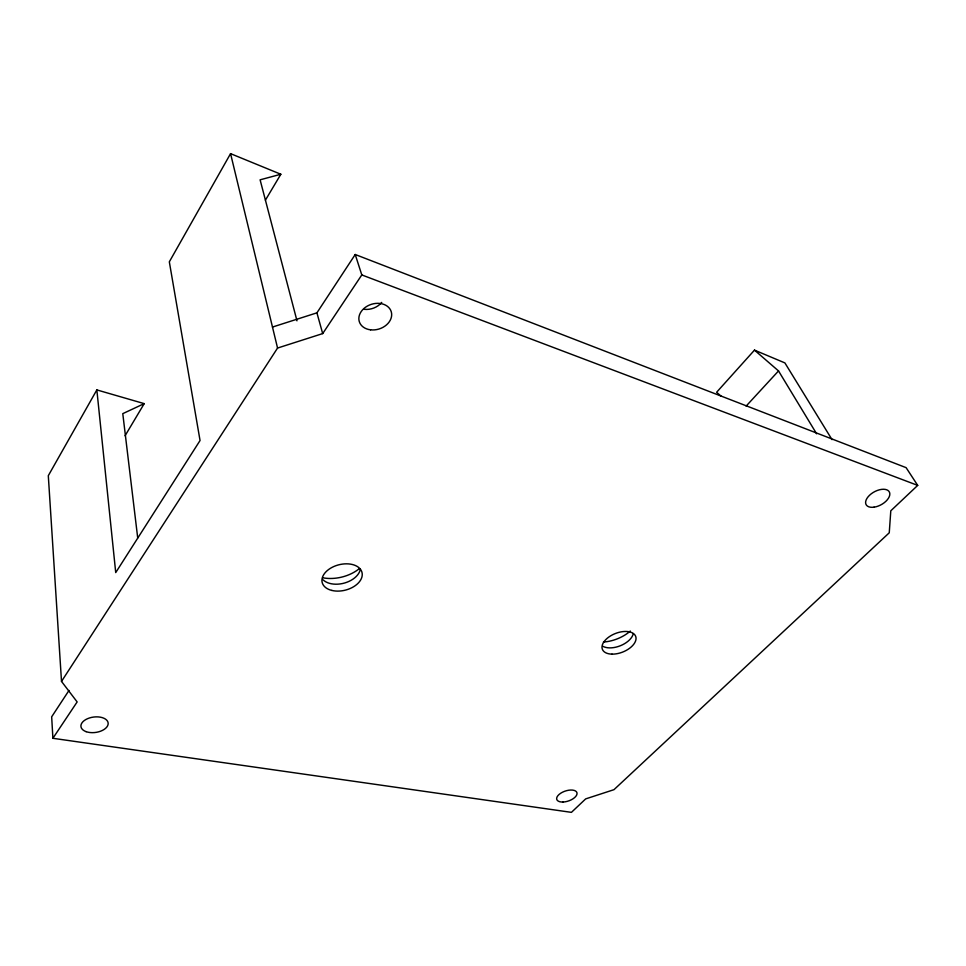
<?xml version="1.0" encoding="UTF-8"?>
<svg xmlns="http://www.w3.org/2000/svg" width="966" height="966" viewBox="0 0 966 966"><rect width="100%" height="100%" fill="white"/><g stroke="black" fill="none" stroke-linecap="round" stroke-linejoin="round"><path stroke-width="1.45" d="M125.073 435.763L144.212 403.631L96.842 389.914L48.3 475.695L61.51 681.416L77.147 701.932L52.901 738.29L571.425 812.358L585.674 798.894L613.978 789.669L889.251 532.797L890.797 510.797L917.7 485.391L906.108 467.653L355.222 254.505L316.92 312.839L272.484 327.051M265.409 200.155L280.84 174.254L230.56 153.642L169.328 261.834L200.047 440.52L115.727 572.584L96.842 389.914M61.51 681.416L277.556 348.05L322.692 333.596L361.803 274.936L355.222 254.505M68.984 690.448L51.669 716.82L52.901 738.29M832.028 439.639L784.899 362.914L754.482 350.127L716.615 392.268L721.071 396.157M746.126 406.094L778.524 370.932L754.482 350.127M144.212 403.631L122.779 413.653L137.715 537.941M280.84 174.254L260.108 179.821L296.985 320.833M361.803 274.936L917.7 485.391M778.524 370.932L816.62 433.806M316.92 312.839L322.692 333.596M230.56 153.642L277.556 348.05M360.366 568.974A20.431 13.101 -14.1 0 1 344.765 582.957A20.431 13.101 -14.1 0 1 323.127 579.854M381.727 302.418A16.47 12.908 -17.5 0 1 364.327 309.325M633.213 633.913A17.799 10.01 -21.4 0 1 620.51 645.686A17.799 10.01 -21.4 0 1 602.869 646.29M359.195 568.745A32.228 20.914 -14 0 1 322.716 577.765M630.327 631.052A28.111 15.999 -21.5 0 1 603.472 642.016M331.833 590.431A20.515 13.077 -14.1 0 0 362.25 574.673A20.515 13.077 -14.1 0 0 332.207 567.296A20.515 13.077 -14.1 0 0 331.833 590.431M370.582 329.829A16.724 12.92 -17.6 0 0 391.23 311.656A16.724 12.92 -17.6 0 0 363.965 308.456A16.724 12.92 -17.6 0 0 370.582 329.829M86.119 731.66A13.717 7.764 -7.6 0 0 108.035 724.657A13.717 7.764 -7.6 0 0 89.464 717.967A13.717 7.764 -7.6 0 0 86.119 731.66M874.037 507.174A13.246 7.305 -28.8 0 0 889.565 492.443A13.246 7.305 -28.8 0 0 869.545 495.256A13.246 7.305 -28.8 0 0 874.037 507.174M562.961 802.034A10.638 5.216 -18.8 0 0 576.956 792.76A10.638 5.216 -18.8 0 0 560.618 793.291A10.638 5.216 -18.8 0 0 562.961 802.034M611.997 654.139A17.871 9.974 -21.4 0 0 635.966 637.403A17.871 9.974 -21.4 0 0 609.075 636.86A17.871 9.974 -21.4 0 0 611.997 654.139"/></g></svg>
